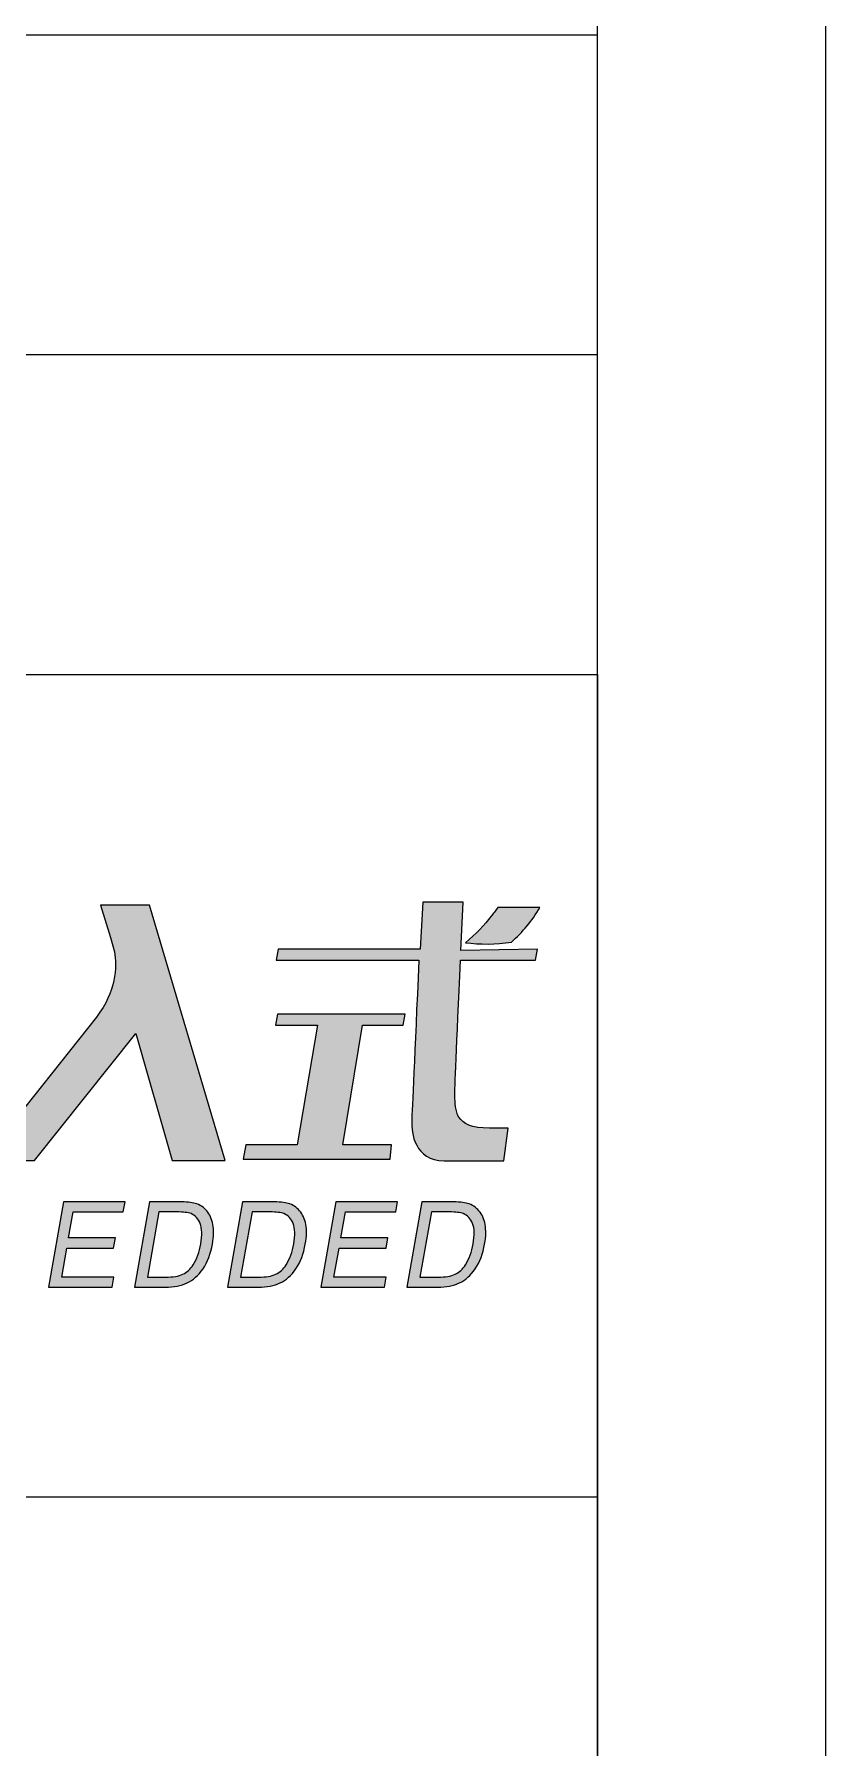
# Model space of a CAD drawing. Header units: millimetres. Extents: x 0 to 297, y 0 to 210.
# Drawn here: x 279.66 to 297, y 37.51 to 75.01 of the extents above; entities that cross this region are included whole.
import ezdxf

# ---------------------------------------------------------------- set-up
doc = ezdxf.new("R2010")
doc.units = ezdxf.units.MM

# ---------------------------------------------------------------- blocks, each defined once
blk = doc.blocks.new('块6')
at = {"linetype": 'Continuous'}
h = blk.add_hatch(color=7, dxfattribs=at)
edge = h.paths.add_edge_path(flags=0)
edge.add_line((8.0281, 1.797), (8.0462, 1.731))
edge.add_spline(control_points=[(8.0462, 1.731), (8.0575, 1.6619), (8.0552, 1.548), (7.9636, 1.432)], knot_values=[0.307692, 0.307692, 0.307692, 0.307692, 0.384615, 0.384615, 0.384615, 0.384615], weights=[1, 1, 1, 1], degree=3, periodic=0)
edge.add_line((7.9636, 1.432), (7.4399, 0.7736))
edge.add_line((7.4399, 0.7736), (7.6797, 0.7736))
edge.add_line((7.6797, 0.7736), (8.1446, 1.3567))
edge.add_line((8.1446, 1.3567), (8.312, 0.7736))
edge.add_line((8.312, 0.7736), (8.5552, 0.7736))
edge.add_line((8.5552, 0.7736), (8.208, 1.9452))
edge.add_line((8.208, 1.9452), (7.9817, 1.9452))
edge.add_line((7.9817, 1.9452), (8.0281, 1.797))
h = blk.add_hatch(color=7, dxfattribs=at)
edge = h.paths.add_edge_path(flags=0)
edge.add_spline(control_points=[(9.769, 0.9218), (9.6027, 0.9218), (9.614, 1.0069), (9.6095, 1.071)], knot_values=[0, 0, 0, 0, 0.058824, 0.058824, 0.058824, 0.058824], weights=[1, 1, 1, 1], degree=3, periodic=0)
edge.add_spline(control_points=[(9.6095, 1.071), (9.6088, 1.0913), (9.6174, 1.2984), (9.6355, 1.6922)], knot_values=[0.058824, 0.058824, 0.058824, 0.058824, 0.117647, 0.117647, 0.117647, 0.117647], weights=[1, 1, 1, 1], degree=3, periodic=0)
edge.add_line((9.6355, 1.6922), (9.9794, 1.6922))
edge.add_line((9.9794, 1.6922), (9.9885, 1.7427))
edge.add_line((9.9885, 1.7427), (9.6367, 1.737))
edge.add_line((9.6367, 1.737), (9.648, 1.9597))
edge.add_line((9.648, 1.9597), (9.4625, 1.9597))
edge.add_line((9.4625, 1.9597), (9.45, 1.7427))
edge.add_line((9.45, 1.7427), (8.7984, 1.7427))
edge.add_line((8.7984, 1.7427), (8.7894, 1.6922))
edge.add_line((8.7894, 1.6922), (9.4444, 1.6922))
edge.add_spline(control_points=[(9.4444, 1.6922), (9.4248, 1.2546), (9.4138, 1.0087), (9.4116, 0.9546)], knot_values=[0.647059, 0.647059, 0.647059, 0.647059, 0.705882, 0.705882, 0.705882, 0.705882], weights=[1, 1, 1, 1], degree=3, periodic=0)
edge.add_spline(control_points=[(9.4116, 0.9546), (9.4093, 0.9013), (9.4251, 0.7722), (9.5609, 0.7722)], knot_values=[0.705882, 0.705882, 0.705882, 0.705882, 0.764706, 0.764706, 0.764706, 0.764706], weights=[1, 1, 1, 1], degree=3, periodic=0)
edge.add_spline(control_points=[(9.5609, 0.7722), (9.6318, 0.7722), (9.723, 0.7724), (9.8346, 0.7726)], knot_values=[0.764706, 0.764706, 0.764706, 0.764706, 0.823529, 0.823529, 0.823529, 0.823529], weights=[1, 1, 1, 1], degree=3, periodic=0)
edge.add_line((9.8346, 0.7726), (9.855, 0.9218))
edge.add_line((9.855, 0.9218), (9.769, 0.9218))
h = blk.add_hatch(color=7, dxfattribs=at)
edge = h.paths.add_edge_path(flags=0)
edge.add_spline(control_points=[(9.7758, 1.8941), (9.7456, 1.8536), (9.7064, 1.8133), (9.6582, 1.7731)], knot_values=[0.5, 0.5, 0.5, 0.5, 0.666667, 0.666667, 0.666667, 0.666667], weights=[1, 1, 1, 1], degree=3, periodic=0)
edge.add_spline(control_points=[(9.6582, 1.7731), (9.726, 1.7642), (9.7965, 1.7651), (9.8697, 1.7758)], knot_values=[0.666667, 0.666667, 0.666667, 0.666667, 1, 1, 1, 1], weights=[1, 1, 1, 1], degree=3, periodic=0)
edge.add_spline(control_points=[(9.8697, 1.7758), (9.921, 1.821), (9.9643, 1.874), (9.9998, 1.9347)], knot_values=[0, 0, 0, 0, 0.166667, 0.166667, 0.166667, 0.166667], weights=[1, 1, 1, 1], degree=3, periodic=0)
edge.add_line((9.9998, 1.9347), (9.8075, 1.9347))
edge.add_spline(control_points=[(9.8075, 1.9347), (9.795, 1.9177), (9.7837, 1.9043), (9.7758, 1.8941)], knot_values=[0.333333, 0.333333, 0.333333, 0.333333, 0.5, 0.5, 0.5, 0.5], weights=[1, 1, 1, 1], degree=3, periodic=0)
for points in [[(8.6491, 0.8449), (8.6378, 0.7793), (9.312, 0.7793), (9.3188, 0.8449), (9.0948, 0.8449), (9.1853, 1.3945), (9.372, 1.3945), (9.381, 1.445), (8.795, 1.445), (8.786, 1.3945), (8.9783, 1.3945), (8.8855, 0.8449)], [(8.096, 0.5839), (7.8132, 0.5839), (7.7442, 0.1923), (8.036, 0.1923), (8.0439, 0.2385), (7.8041, 0.2385), (7.8279, 0.3718), (8.0428, 0.3718), (8.0519, 0.4181), (7.8358, 0.4181), (7.8573, 0.5376), (8.0869, 0.5376)], [(9.2939, 0.3718), (9.3018, 0.4181), (9.0858, 0.4181), (9.1073, 0.5376), (9.338, 0.5376), (9.3459, 0.5839), (9.0631, 0.5839), (8.9941, 0.1923), (9.286, 0.1923), (9.2939, 0.2385), (9.0541, 0.2385), (9.0778, 0.3718)]]:
    blk.add_hatch(color=7, dxfattribs=at).paths.add_polyline_path(points, flags=0)
h = blk.add_hatch(color=7, dxfattribs=at)
edge = h.paths.add_edge_path(flags=0)
edge.add_spline(control_points=[(8.4172, 0.5768), (8.4003, 0.5814), (8.3765, 0.5839), (8.3426, 0.5839)], knot_values=[0.181818, 0.181818, 0.181818, 0.181818, 0.272727, 0.272727, 0.272727, 0.272727], weights=[1, 1, 1, 1], degree=3, periodic=0)
edge.add_line((8.3426, 0.5839), (8.208, 0.5839))
edge.add_line((8.208, 0.5839), (8.139, 0.1923))
edge.add_line((8.139, 0.1923), (8.2792, 0.1923))
edge.add_spline(control_points=[(8.2792, 0.1923), (8.3199, 0.1923), (8.3539, 0.1986), (8.3799, 0.2116)], knot_values=[0.727273, 0.727273, 0.727273, 0.727273, 0.818182, 0.818182, 0.818182, 0.818182], weights=[1, 1, 1, 1], degree=3, periodic=0)
edge.add_spline(control_points=[(8.3799, 0.2116), (8.407, 0.2244), (8.4319, 0.2462), (8.4534, 0.2772)], knot_values=[0.636364, 0.636364, 0.636364, 0.636364, 0.727273, 0.727273, 0.727273, 0.727273], weights=[1, 1, 1, 1], degree=3, periodic=0)
edge.add_spline(control_points=[(8.4534, 0.2772), (8.4738, 0.3083), (8.4885, 0.3458), (8.4964, 0.3902)], knot_values=[0.545455, 0.545455, 0.545455, 0.545455, 0.636364, 0.636364, 0.636364, 0.636364], weights=[1, 1, 1, 1], degree=3, periodic=0)
edge.add_spline(control_points=[(8.4964, 0.3902), (8.5032, 0.4247), (8.5032, 0.4547), (8.4987, 0.4797)], knot_values=[0.454545, 0.454545, 0.454545, 0.454545, 0.545455, 0.545455, 0.545455, 0.545455], weights=[1, 1, 1, 1], degree=3, periodic=0)
edge.add_spline(control_points=[(8.4987, 0.4797), (8.493, 0.5052), (8.484, 0.526), (8.4704, 0.5426)], knot_values=[0.363636, 0.363636, 0.363636, 0.363636, 0.454545, 0.454545, 0.454545, 0.454545], weights=[1, 1, 1, 1], degree=3, periodic=0)
edge.add_spline(control_points=[(8.4704, 0.5426), (8.4568, 0.5591), (8.4387, 0.5704), (8.4172, 0.5768)], knot_values=[0.272727, 0.272727, 0.272727, 0.272727, 0.363636, 0.363636, 0.363636, 0.363636], weights=[1, 1, 1, 1], degree=3, periodic=0)
edge = h.paths.add_edge_path(flags=0)
edge.add_spline(control_points=[(8.4082, 0.2952), (8.3946, 0.2752), (8.3788, 0.2607), (8.3607, 0.2519)], knot_values=[0.2, 0.2, 0.2, 0.2, 0.3, 0.3, 0.3, 0.3], weights=[1, 1, 1, 1], degree=3, periodic=0)
edge.add_spline(control_points=[(8.3607, 0.2519), (8.3414, 0.2427), (8.3154, 0.2385), (8.2815, 0.2385)], knot_values=[0.1, 0.1, 0.1, 0.1, 0.2, 0.2, 0.2, 0.2], weights=[1, 1, 1, 1], degree=3, periodic=0)
edge.add_line((8.2815, 0.2385), (8.1989, 0.2385))
edge.add_line((8.1989, 0.2385), (8.2509, 0.5376))
edge.add_line((8.2509, 0.5376), (8.3335, 0.5376))
edge.add_spline(control_points=[(8.3335, 0.5376), (8.3629, 0.5376), (8.3844, 0.5351), (8.398, 0.5298)], knot_values=[0.6, 0.6, 0.6, 0.6, 0.7, 0.7, 0.7, 0.7], weights=[1, 1, 1, 1], degree=3, periodic=0)
edge.add_spline(control_points=[(8.398, 0.5298), (8.4172, 0.5221), (8.4308, 0.507), (8.4399, 0.4844)], knot_values=[0.5, 0.5, 0.5, 0.5, 0.6, 0.6, 0.6, 0.6], weights=[1, 1, 1, 1], degree=3, periodic=0)
edge.add_spline(control_points=[(8.4399, 0.4844), (8.4489, 0.4617), (8.45, 0.4304), (8.4432, 0.3909)], knot_values=[0.4, 0.4, 0.4, 0.4, 0.5, 0.5, 0.5, 0.5], weights=[1, 1, 1, 1], degree=3, periodic=0)
edge.add_spline(control_points=[(8.4432, 0.3909), (8.4365, 0.3535), (8.4251, 0.3217), (8.4082, 0.2952)], knot_values=[0.3, 0.3, 0.3, 0.3, 0.4, 0.4, 0.4, 0.4], weights=[1, 1, 1, 1], degree=3, periodic=0)
h = blk.add_hatch(color=7, dxfattribs=at)
edge = h.paths.add_edge_path(flags=0)
edge.add_spline(control_points=[(8.8437, 0.5768), (8.8279, 0.5814), (8.803, 0.5839), (8.769, 0.5839)], knot_values=[0.181818, 0.181818, 0.181818, 0.181818, 0.272727, 0.272727, 0.272727, 0.272727], weights=[1, 1, 1, 1], degree=3, periodic=0)
edge.add_line((8.769, 0.5839), (8.6344, 0.5839))
edge.add_line((8.6344, 0.5839), (8.5654, 0.1923))
edge.add_line((8.5654, 0.1923), (8.7068, 0.1923))
edge.add_spline(control_points=[(8.7068, 0.1923), (8.7464, 0.1923), (8.7803, 0.1986), (8.8075, 0.2116)], knot_values=[0.727273, 0.727273, 0.727273, 0.727273, 0.818182, 0.818182, 0.818182, 0.818182], weights=[1, 1, 1, 1], degree=3, periodic=0)
edge.add_spline(control_points=[(8.8075, 0.2116), (8.8346, 0.2244), (8.8584, 0.2462), (8.8799, 0.2772)], knot_values=[0.636364, 0.636364, 0.636364, 0.636364, 0.727273, 0.727273, 0.727273, 0.727273], weights=[1, 1, 1, 1], degree=3, periodic=0)
edge.add_spline(control_points=[(8.8799, 0.2772), (8.9014, 0.3083), (8.915, 0.3458), (8.9229, 0.3902)], knot_values=[0.545455, 0.545455, 0.545455, 0.545455, 0.636364, 0.636364, 0.636364, 0.636364], weights=[1, 1, 1, 1], degree=3, periodic=0)
edge.add_spline(control_points=[(8.9229, 0.3902), (8.9297, 0.4247), (8.9297, 0.4547), (8.9251, 0.4797)], knot_values=[0.454545, 0.454545, 0.454545, 0.454545, 0.545455, 0.545455, 0.545455, 0.545455], weights=[1, 1, 1, 1], degree=3, periodic=0)
edge.add_spline(control_points=[(8.9251, 0.4797), (8.9206, 0.5052), (8.9104, 0.526), (8.8969, 0.5426)], knot_values=[0.363636, 0.363636, 0.363636, 0.363636, 0.454545, 0.454545, 0.454545, 0.454545], weights=[1, 1, 1, 1], degree=3, periodic=0)
edge.add_spline(control_points=[(8.8969, 0.5426), (8.8833, 0.5591), (8.8652, 0.5704), (8.8437, 0.5768)], knot_values=[0.272727, 0.272727, 0.272727, 0.272727, 0.363636, 0.363636, 0.363636, 0.363636], weights=[1, 1, 1, 1], degree=3, periodic=0)
edge = h.paths.add_edge_path(flags=0)
edge.add_spline(control_points=[(8.8697, 0.3909), (8.8641, 0.3535), (8.8516, 0.3217), (8.8346, 0.2952)], knot_values=[0.3, 0.3, 0.3, 0.3, 0.4, 0.4, 0.4, 0.4], weights=[1, 1, 1, 1], degree=3, periodic=0)
edge.add_spline(control_points=[(8.8346, 0.2952), (8.8222, 0.2752), (8.8064, 0.2607), (8.7871, 0.2519)], knot_values=[0.2, 0.2, 0.2, 0.2, 0.3, 0.3, 0.3, 0.3], weights=[1, 1, 1, 1], degree=3, periodic=0)
edge.add_spline(control_points=[(8.7871, 0.2519), (8.7679, 0.2427), (8.7419, 0.2385), (8.7079, 0.2385)], knot_values=[0.1, 0.1, 0.1, 0.1, 0.2, 0.2, 0.2, 0.2], weights=[1, 1, 1, 1], degree=3, periodic=0)
edge.add_line((8.7079, 0.2385), (8.6254, 0.2385))
edge.add_line((8.6254, 0.2385), (8.6785, 0.5376))
edge.add_line((8.6785, 0.5376), (8.76, 0.5376))
edge.add_spline(control_points=[(8.76, 0.5376), (8.7905, 0.5376), (8.812, 0.5351), (8.8245, 0.5298)], knot_values=[0.6, 0.6, 0.6, 0.6, 0.7, 0.7, 0.7, 0.7], weights=[1, 1, 1, 1], degree=3, periodic=0)
edge.add_spline(control_points=[(8.8245, 0.5298), (8.8437, 0.5221), (8.8584, 0.507), (8.8674, 0.4844)], knot_values=[0.5, 0.5, 0.5, 0.5, 0.6, 0.6, 0.6, 0.6], weights=[1, 1, 1, 1], degree=3, periodic=0)
edge.add_spline(control_points=[(8.8674, 0.4844), (8.8754, 0.4617), (8.8765, 0.4304), (8.8697, 0.3909)], knot_values=[0.4, 0.4, 0.4, 0.4, 0.5, 0.5, 0.5, 0.5], weights=[1, 1, 1, 1], degree=3, periodic=0)
h = blk.add_hatch(color=7, dxfattribs=at)
edge = h.paths.add_edge_path(flags=0)
edge.add_spline(control_points=[(9.5303, 0.1923), (9.5699, 0.1923), (9.6039, 0.1986), (9.631, 0.2116)], knot_values=[0.727273, 0.727273, 0.727273, 0.727273, 0.818182, 0.818182, 0.818182, 0.818182], weights=[1, 1, 1, 1], degree=3, periodic=0)
edge.add_spline(control_points=[(9.631, 0.2116), (9.6582, 0.2244), (9.6819, 0.2462), (9.7034, 0.2772)], knot_values=[0.636364, 0.636364, 0.636364, 0.636364, 0.727273, 0.727273, 0.727273, 0.727273], weights=[1, 1, 1, 1], degree=3, periodic=0)
edge.add_spline(control_points=[(9.7034, 0.2772), (9.7249, 0.3083), (9.7396, 0.3458), (9.7464, 0.3902)], knot_values=[0.545455, 0.545455, 0.545455, 0.545455, 0.636364, 0.636364, 0.636364, 0.636364], weights=[1, 1, 1, 1], degree=3, periodic=0)
edge.add_spline(control_points=[(9.7464, 0.3902), (9.7532, 0.4247), (9.7532, 0.4547), (9.7486, 0.4797)], knot_values=[0.454545, 0.454545, 0.454545, 0.454545, 0.545455, 0.545455, 0.545455, 0.545455], weights=[1, 1, 1, 1], degree=3, periodic=0)
edge.add_spline(control_points=[(9.7486, 0.4797), (9.7441, 0.5052), (9.7351, 0.526), (9.7204, 0.5426)], knot_values=[0.363636, 0.363636, 0.363636, 0.363636, 0.454545, 0.454545, 0.454545, 0.454545], weights=[1, 1, 1, 1], degree=3, periodic=0)
edge.add_spline(control_points=[(9.7204, 0.5426), (9.7068, 0.5591), (9.6898, 0.5704), (9.6683, 0.5768)], knot_values=[0.272727, 0.272727, 0.272727, 0.272727, 0.363636, 0.363636, 0.363636, 0.363636], weights=[1, 1, 1, 1], degree=3, periodic=0)
edge.add_spline(control_points=[(9.6683, 0.5768), (9.6514, 0.5814), (9.6265, 0.5839), (9.5925, 0.5839)], knot_values=[0.181818, 0.181818, 0.181818, 0.181818, 0.272727, 0.272727, 0.272727, 0.272727], weights=[1, 1, 1, 1], degree=3, periodic=0)
edge.add_line((9.5925, 0.5839), (9.4579, 0.5839))
edge.add_line((9.4579, 0.5839), (9.3889, 0.1923))
edge.add_line((9.3889, 0.1923), (9.5303, 0.1923))
edge = h.paths.add_edge_path(flags=0)
edge.add_spline(control_points=[(9.648, 0.5298), (9.6672, 0.5221), (9.6819, 0.507), (9.691, 0.4844)], knot_values=[0.5, 0.5, 0.5, 0.5, 0.6, 0.6, 0.6, 0.6], weights=[1, 1, 1, 1], degree=3, periodic=0)
edge.add_spline(control_points=[(9.691, 0.4844), (9.7, 0.4617), (9.7011, 0.4304), (9.6932, 0.3909)], knot_values=[0.4, 0.4, 0.4, 0.4, 0.5, 0.5, 0.5, 0.5], weights=[1, 1, 1, 1], degree=3, periodic=0)
edge.add_spline(control_points=[(9.6932, 0.3909), (9.6876, 0.3535), (9.6751, 0.3217), (9.6582, 0.2952)], knot_values=[0.3, 0.3, 0.3, 0.3, 0.4, 0.4, 0.4, 0.4], weights=[1, 1, 1, 1], degree=3, periodic=0)
edge.add_spline(control_points=[(9.6582, 0.2952), (9.6457, 0.2752), (9.6299, 0.2607), (9.6106, 0.2519)], knot_values=[0.2, 0.2, 0.2, 0.2, 0.3, 0.3, 0.3, 0.3], weights=[1, 1, 1, 1], degree=3, periodic=0)
edge.add_spline(control_points=[(9.6106, 0.2519), (9.5925, 0.2427), (9.5654, 0.2385), (9.5326, 0.2385)], knot_values=[0.1, 0.1, 0.1, 0.1, 0.2, 0.2, 0.2, 0.2], weights=[1, 1, 1, 1], degree=3, periodic=0)
edge.add_line((9.5326, 0.2385), (9.4489, 0.2385))
edge.add_line((9.4489, 0.2385), (9.502, 0.5376))
edge.add_line((9.502, 0.5376), (9.5835, 0.5376))
edge.add_spline(control_points=[(9.5835, 0.5376), (9.614, 0.5376), (9.6355, 0.5351), (9.648, 0.5298)], knot_values=[0.6, 0.6, 0.6, 0.6, 0.7, 0.7, 0.7, 0.7], weights=[1, 1, 1, 1], degree=3, periodic=0)
at = {"color": 179, "linetype": 'Continuous', "lineweight": 25, "true_color": 0x212142}
for p, q in [((8.208, 1.9452), (7.9817, 1.9452)), ((7.9817, 1.9452), (8.0281, 1.797)), ((8.5552, 0.7736), (8.208, 1.9452)), ((9.4625, 1.9597), (9.45, 1.7427)), ((9.648, 1.9597), (9.4625, 1.9597)), ((9.6367, 1.737), (9.648, 1.9597)), ((9.9998, 1.9347), (9.8075, 1.9347)), ((8.0281, 1.797), (8.0462, 1.731)), ((8.7985, 1.7427), (8.7894, 1.6922)), ((9.45, 1.7427), (8.7985, 1.7427)), ((9.9885, 1.7427), (9.6367, 1.737)), ((9.9794, 1.6922), (9.9885, 1.7427)), ((8.7894, 1.6922), (9.4444, 1.6922)), ((9.6355, 1.6922), (9.9794, 1.6922)), ((7.9636, 1.432), (7.4399, 0.7736)), ((8.795, 1.445), (8.786, 1.3945)), ((9.381, 1.445), (8.795, 1.445)), ((9.372, 1.3945), (9.381, 1.445)), ((7.6797, 0.7736), (8.1446, 1.3567)), ((8.1446, 1.3567), (8.312, 0.7736)), ((8.786, 1.3945), (8.9783, 1.3945)), ((8.9783, 1.3945), (8.8855, 0.8449)), ((9.0948, 0.8449), (9.1853, 1.3945)), ((9.1853, 1.3945), (9.372, 1.3945)), ((9.855, 0.9218), (9.769, 0.9218)), ((9.8346, 0.7726), (9.855, 0.9218)), ((8.6491, 0.8449), (8.6378, 0.7793)), ((8.8855, 0.8449), (8.6491, 0.8449)), ((9.3188, 0.8449), (9.0948, 0.8449)), ((9.312, 0.7793), (9.3188, 0.8449)), ((7.4399, 0.7736), (7.6797, 0.7736)), ((8.312, 0.7736), (8.5552, 0.7736)), ((8.6378, 0.7793), (9.312, 0.7793)), ((7.8132, 0.5839), (7.7442, 0.1923)), ((8.096, 0.5839), (7.8132, 0.5839)), ((8.0869, 0.5376), (8.096, 0.5839)), ((8.208, 0.5839), (8.139, 0.1923)), ((8.3426, 0.5839), (8.208, 0.5839)), ((8.6344, 0.5839), (8.5654, 0.1923)), ((8.769, 0.5839), (8.6344, 0.5839)), ((9.0631, 0.5839), (8.9941, 0.1923)), ((9.3459, 0.5839), (9.0631, 0.5839)), ((9.338, 0.5376), (9.3459, 0.5839)), ((9.4579, 0.5839), (9.3889, 0.1923)), ((9.5925, 0.5839), (9.4579, 0.5839)), ((7.8358, 0.4181), (7.8573, 0.5376)), ((7.8573, 0.5376), (8.0869, 0.5376)), ((8.2509, 0.5376), (8.1989, 0.2385)), ((8.3335, 0.5376), (8.2509, 0.5376)), ((8.6785, 0.5376), (8.6254, 0.2385)), ((8.76, 0.5376), (8.6785, 0.5376)), ((9.0858, 0.4181), (9.1073, 0.5376)), ((9.1073, 0.5376), (9.338, 0.5376)), ((9.5021, 0.5376), (9.4489, 0.2385)), ((9.5835, 0.5376), (9.5021, 0.5376)), ((8.0519, 0.4181), (7.8358, 0.4181)), ((8.0428, 0.3718), (8.0519, 0.4181)), ((9.3018, 0.4181), (9.0858, 0.4181)), ((9.2939, 0.3718), (9.3018, 0.4181)), ((7.8041, 0.2385), (7.8279, 0.3718)), ((7.8279, 0.3718), (8.0428, 0.3718)), ((9.0541, 0.2385), (9.0778, 0.3718)), ((9.0778, 0.3718), (9.2939, 0.3718)), ((8.0439, 0.2385), (7.8041, 0.2385)), ((8.036, 0.1923), (8.0439, 0.2385)), ((8.1989, 0.2385), (8.2815, 0.2385)), ((8.6254, 0.2385), (8.7079, 0.2385)), ((9.2939, 0.2385), (9.0541, 0.2385)), ((9.286, 0.1923), (9.2939, 0.2385)), ((9.4489, 0.2385), (9.5326, 0.2385)), ((7.7442, 0.1923), (8.036, 0.1923)), ((8.139, 0.1923), (8.2792, 0.1923)), ((8.5654, 0.1923), (8.7068, 0.1923)), ((8.9941, 0.1923), (9.286, 0.1923)), ((9.3889, 0.1923), (9.5303, 0.1923))]:
    blk.add_line(p, q, dxfattribs=at)
for points in [[(9.7758, 1.8941), (9.7456, 1.8536), (9.7064, 1.8133), (9.6582, 1.7731)], [(9.8075, 1.9347), (9.795, 1.9177), (9.7837, 1.9043), (9.7758, 1.8941)], [(9.8697, 1.7758), (9.921, 1.821), (9.9643, 1.874), (9.9998, 1.9347)], [(8.0462, 1.731), (8.0575, 1.6619), (8.0552, 1.548), (7.9636, 1.432)], [(9.6582, 1.7731), (9.726, 1.7642), (9.7965, 1.7651), (9.8697, 1.7758)], [(9.4444, 1.6922), (9.4248, 1.2546), (9.4138, 1.0087), (9.4116, 0.9546)], [(9.6095, 1.071), (9.6088, 1.0913), (9.6174, 1.2984), (9.6355, 1.6922)], [(9.769, 0.9218), (9.6027, 0.9218), (9.614, 1.0069), (9.6095, 1.071)], [(9.4116, 0.9546), (9.4093, 0.9013), (9.4251, 0.7722), (9.5609, 0.7722)], [(9.5609, 0.7722), (9.6318, 0.7722), (9.723, 0.7724), (9.8346, 0.7726)], [(8.4172, 0.5768), (8.4003, 0.5814), (8.3765, 0.5839), (8.3426, 0.5839)], [(8.4704, 0.5426), (8.4568, 0.5591), (8.4387, 0.5704), (8.4172, 0.5768)], [(8.8437, 0.5768), (8.8279, 0.5814), (8.803, 0.5839), (8.769, 0.5839)], [(8.8969, 0.5426), (8.8833, 0.5591), (8.8652, 0.5704), (8.8437, 0.5768)], [(9.6683, 0.5768), (9.6514, 0.5814), (9.6265, 0.5839), (9.5925, 0.5839)], [(9.7204, 0.5426), (9.7068, 0.5591), (9.6898, 0.5704), (9.6683, 0.5768)], [(8.398, 0.5298), (8.3844, 0.5351), (8.3629, 0.5376), (8.3335, 0.5376)], [(8.4399, 0.4844), (8.4308, 0.507), (8.4172, 0.5221), (8.398, 0.5298)], [(8.4432, 0.3909), (8.45, 0.4304), (8.4489, 0.4617), (8.4399, 0.4844)], [(8.4987, 0.4797), (8.493, 0.5052), (8.484, 0.526), (8.4704, 0.5426)], [(8.4964, 0.3902), (8.5032, 0.4247), (8.5032, 0.4547), (8.4987, 0.4797)], [(8.8245, 0.5298), (8.812, 0.5351), (8.7905, 0.5376), (8.76, 0.5376)], [(8.8674, 0.4844), (8.8584, 0.507), (8.8437, 0.5221), (8.8245, 0.5298)], [(8.8697, 0.3909), (8.8765, 0.4304), (8.8754, 0.4617), (8.8674, 0.4844)], [(8.9251, 0.4797), (8.9206, 0.5052), (8.9104, 0.526), (8.8969, 0.5426)], [(8.9229, 0.3902), (8.9297, 0.4247), (8.9297, 0.4547), (8.9251, 0.4797)], [(9.648, 0.5298), (9.6355, 0.5351), (9.614, 0.5376), (9.5835, 0.5376)], [(9.691, 0.4844), (9.6819, 0.507), (9.6672, 0.5221), (9.648, 0.5298)], [(9.6932, 0.3909), (9.7011, 0.4304), (9.7, 0.4617), (9.691, 0.4844)], [(9.7486, 0.4797), (9.7441, 0.5052), (9.7351, 0.526), (9.7204, 0.5426)], [(9.7464, 0.3902), (9.7532, 0.4247), (9.7532, 0.4547), (9.7486, 0.4797)], [(8.4082, 0.2952), (8.4251, 0.3217), (8.4365, 0.3535), (8.4432, 0.3909)], [(8.4534, 0.2772), (8.4738, 0.3083), (8.4885, 0.3458), (8.4964, 0.3902)], [(8.8346, 0.2952), (8.8516, 0.3217), (8.8641, 0.3535), (8.8697, 0.3909)], [(8.8799, 0.2772), (8.9014, 0.3083), (8.915, 0.3458), (8.9229, 0.3902)], [(9.6582, 0.2952), (9.6751, 0.3217), (9.6876, 0.3535), (9.6932, 0.3909)], [(9.7034, 0.2772), (9.7249, 0.3083), (9.7396, 0.3458), (9.7464, 0.3902)], [(8.2815, 0.2385), (8.3154, 0.2385), (8.3414, 0.2427), (8.3607, 0.2519)], [(8.3607, 0.2519), (8.3788, 0.2607), (8.3946, 0.2752), (8.4082, 0.2952)], [(8.3799, 0.2116), (8.407, 0.2244), (8.4319, 0.2462), (8.4534, 0.2772)], [(8.7079, 0.2385), (8.7419, 0.2385), (8.7679, 0.2427), (8.7871, 0.2519)], [(8.7871, 0.2519), (8.8064, 0.2607), (8.8222, 0.2752), (8.8346, 0.2952)], [(8.8075, 0.2116), (8.8346, 0.2244), (8.8584, 0.2462), (8.8799, 0.2772)], [(9.5326, 0.2385), (9.5654, 0.2385), (9.5925, 0.2427), (9.6106, 0.2519)], [(9.6106, 0.2519), (9.6299, 0.2607), (9.6457, 0.2752), (9.6582, 0.2952)], [(9.631, 0.2116), (9.6582, 0.2244), (9.6819, 0.2462), (9.7034, 0.2772)], [(8.2792, 0.1923), (8.3199, 0.1923), (8.3539, 0.1986), (8.3799, 0.2116)], [(8.7068, 0.1923), (8.7464, 0.1923), (8.7803, 0.1986), (8.8075, 0.2116)], [(9.5303, 0.1923), (9.5699, 0.1923), (9.6039, 0.1986), (9.631, 0.2116)]]:
    blk.add_open_spline(points, degree=3, dxfattribs=at)

msp = doc.modelspace()

# ---------------------------------------------------------------- linework, layer by layer
at = {"color": 7, "linetype": 'Continuous', "lineweight": 18}
for p, q in [((297, 0), (297, 210)), ((292, 5), (292, 205)), ((112, 75), (292, 75)), ((292, 61), (292, 75)), ((112, 68), (292, 68)), ((112, 61), (292, 61)), ((112, 61), (292, 61)), ((292, 61), (292, 5)), ((242, 43), (292, 43))]:
    msp.add_line(p, q, dxfattribs=at)

# ---------------------------------------------------------------- block references
at = {"color": 7, "linetype": 'Continuous', "xscale": 4.77, "yscale": 4.77, "zscale": 4.77}
msp.add_blockref('块6', (243.037, 46.669), dxfattribs=at)

doc.saveas('drawing.dxf')
